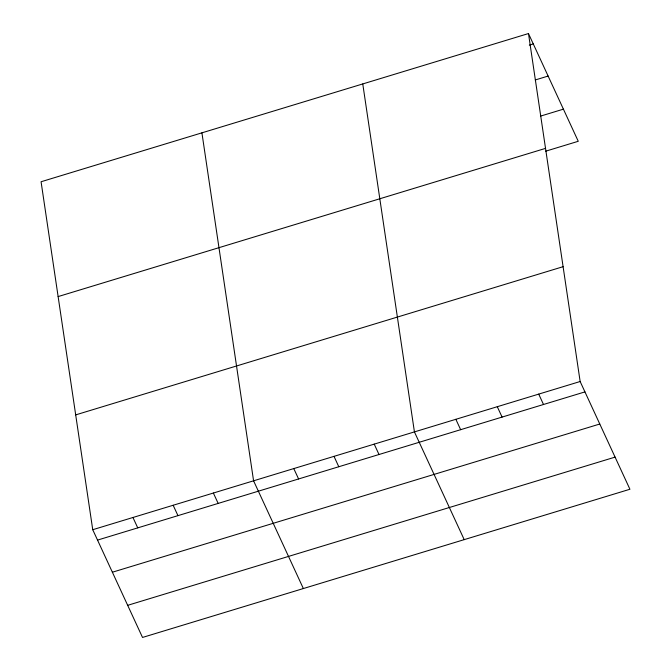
<?xml version="1.0" encoding="UTF-8"?>
<svg xmlns="http://www.w3.org/2000/svg" width="671" height="671" viewBox="0 0 671 671"><rect width="100%" height="100%" fill="white"/><g stroke="black" fill="none" stroke-linecap="round" stroke-linejoin="round"><path stroke-width="1.01" d="M528.48 33.55L41.074 181.749L92.741 529.713L142.52 637.45L629.926 489.251L580.147 381.514L528.48 33.55L578.259 141.287L545.708 151.185M529.335 45.133L533.277 43.934M535.299 79.958L548.123 76.058M540.725 116.058L563.414 109.155M58.125 296.582L545.531 148.375M75.689 414.888L563.095 266.689M92.741 529.713L580.147 381.514M97.538 540.096L584.936 391.898M112.376 572.22L599.782 424.022M127.675 605.326L615.081 457.119M538.712 394.112L543.51 404.496M497.286 406.71L502.084 417.085M455.852 419.308L460.65 429.683M464.206 539.635L414.426 431.906L362.768 83.942M374.217 444.127L379.014 454.51M334.007 456.355L338.796 466.739M293.789 468.584L298.587 478.96M303.359 588.542L253.579 480.813L201.921 132.841M213.37 493.034L218.167 503.418M173.16 505.263L177.958 515.638M132.95 517.492L137.748 527.867"/></g></svg>
